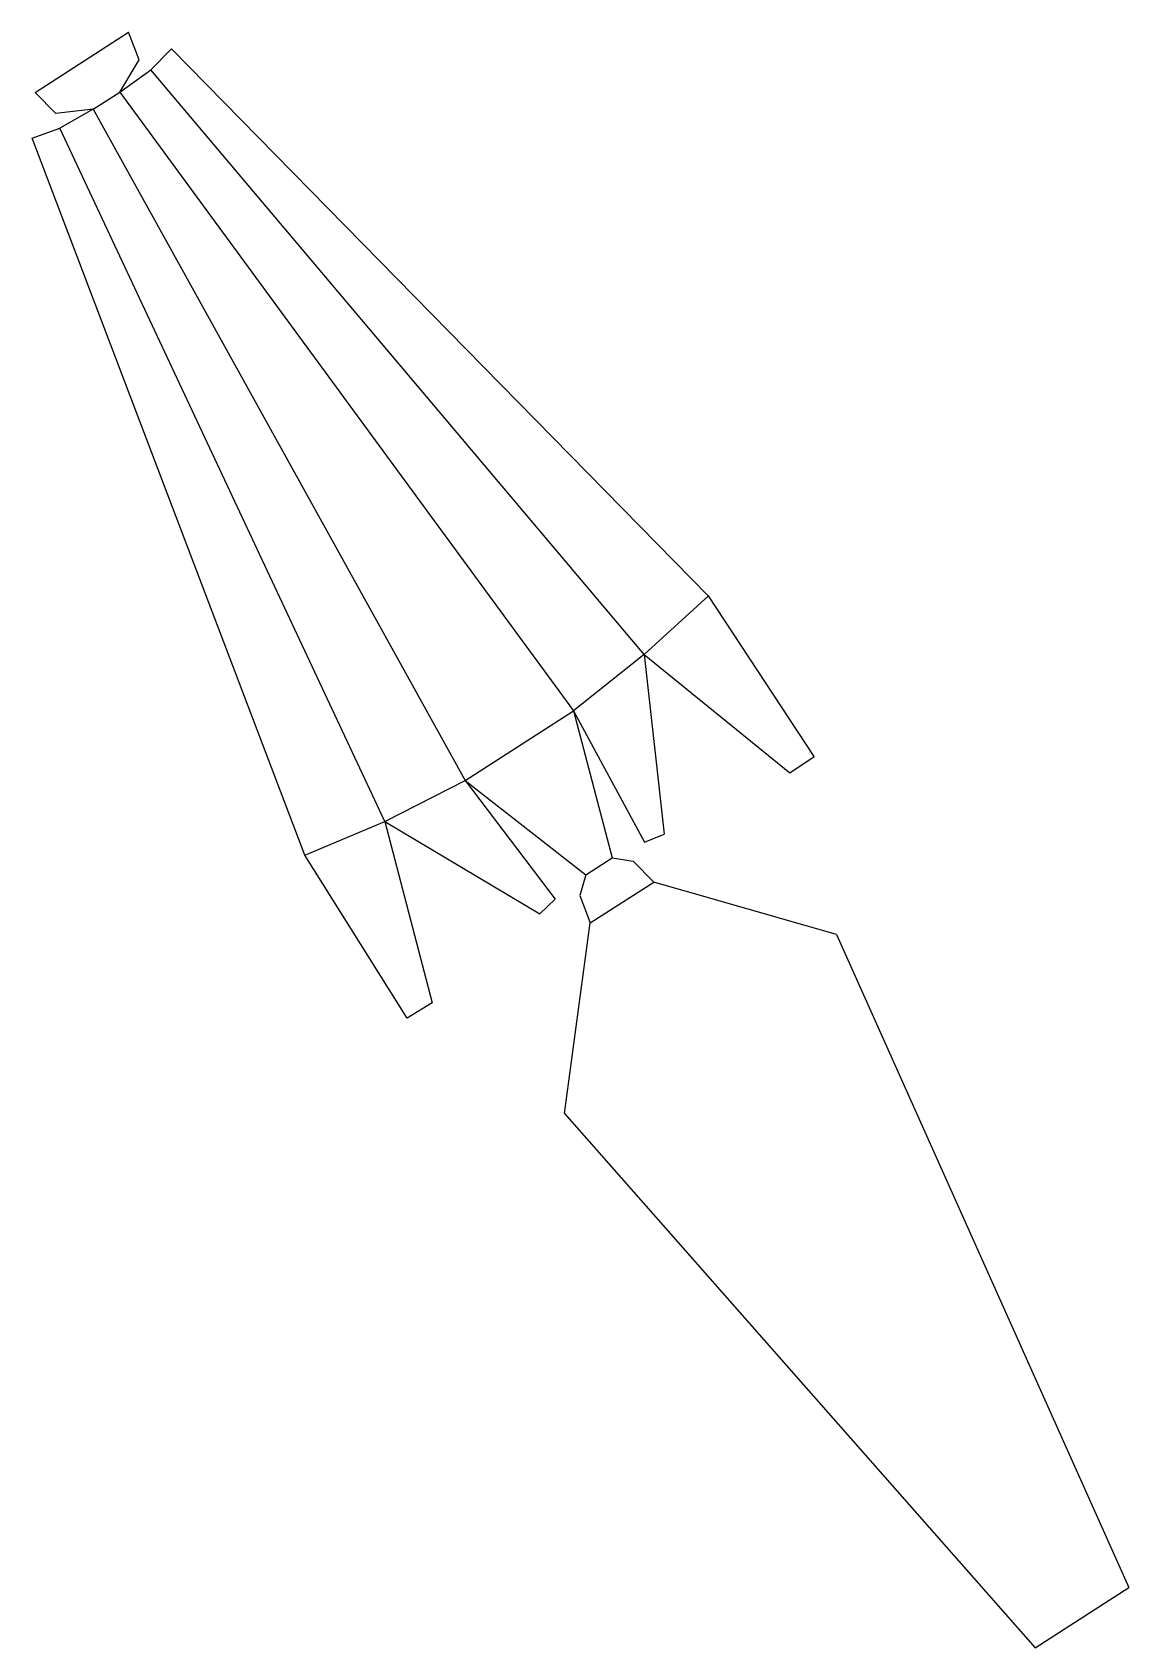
# Model space of a CAD drawing. Header units: inches. Extents: x 1.18 to 7.19, y 1.35 to 10.21.
import ezdxf

# ---------------------------------------------------------------- set-up
doc = ezdxf.new("R2010")
doc.units = ezdxf.units.IN
doc.header["$MEASUREMENT"] = 0

msp = doc.modelspace()

# ---------------------------------------------------------------- linework, layer by layer
for p, q in [((1.1978, 9.877), (1.7098, 10.2061)), ((1.7677, 10.0558), (1.7098, 10.2061)), ((1.9454, 10.1153), (1.8319, 10.001)), ((4.8895, 7.1147), (1.9454, 10.1153)), ((1.6613, 9.8782), (1.7677, 10.0558)), ((1.6613, 9.8782), (1.8319, 10.001)), ((4.537, 6.7938), (1.8319, 10.001)), ((4.537, 6.7938), (1.8319, 10.001)), ((1.3105, 9.7618), (1.1978, 9.877)), ((1.5163, 9.785), (1.6613, 9.8782)), ((1.6613, 9.8782), (4.148, 6.4877)), ((1.5163, 9.785), (1.3105, 9.7618)), ((1.5163, 9.785), (1.3339, 9.6805)), ((1.5163, 9.785), (3.5551, 6.1065)), ((1.1825, 9.6253), (1.3339, 9.6805)), ((3.1142, 5.8814), (1.3339, 9.6805)), ((2.6753, 5.6955), (1.1825, 9.6253)), ((4.8871, 7.1175), (4.5358, 6.7953)), ((5.4668, 6.2367), (4.8871, 7.1175)), ((4.5358, 6.7953), (4.148, 6.4877)), ((4.5358, 6.7953), (5.3326, 6.1474)), ((4.5358, 6.7953), (4.6449, 5.812)), ((3.5551, 6.1065), (4.148, 6.4877)), ((4.148, 6.4877), (4.3597, 5.6811)), ((4.148, 6.4877), (4.5366, 5.7685)), ((5.3326, 6.1474), (5.4668, 6.2367)), ((3.1142, 5.8814), (3.5551, 6.1065)), ((3.5551, 6.1065), (4.2147, 5.5879)), ((3.5551, 6.1065), (4.0481, 5.4544)), ((2.6753, 5.6955), (3.1142, 5.8814)), ((3.1142, 5.8814), (3.3729, 4.8875)), ((3.1142, 5.8814), (3.9636, 5.374)), ((4.5366, 5.7685), (4.6449, 5.812)), ((3.2361, 4.8025), (2.6753, 5.6955)), ((4.2147, 5.5879), (4.3597, 5.6811)), ((4.3597, 5.6811), (4.4751, 5.6642)), ((4.2147, 5.5879), (4.1822, 5.4758)), ((4.4751, 5.6642), (4.5878, 5.549)), ((4.2401, 5.3255), (4.5878, 5.549)), ((5.5898, 5.2614), (4.5878, 5.549)), ((4.0481, 5.4544), (3.9636, 5.374)), ((4.1822, 5.4758), (4.2401, 5.3255)), ((4.0981, 4.2806), (4.2401, 5.3255)), ((5.5898, 5.2614), (7.1901, 1.682)), ((3.3729, 4.8875), (3.2361, 4.8025)), ((4.0981, 4.2806), (6.6781, 1.3529)), ((6.6781, 1.3529), (7.1901, 1.682))]:
    msp.add_line(p, q)

doc.saveas('drawing.dxf')
